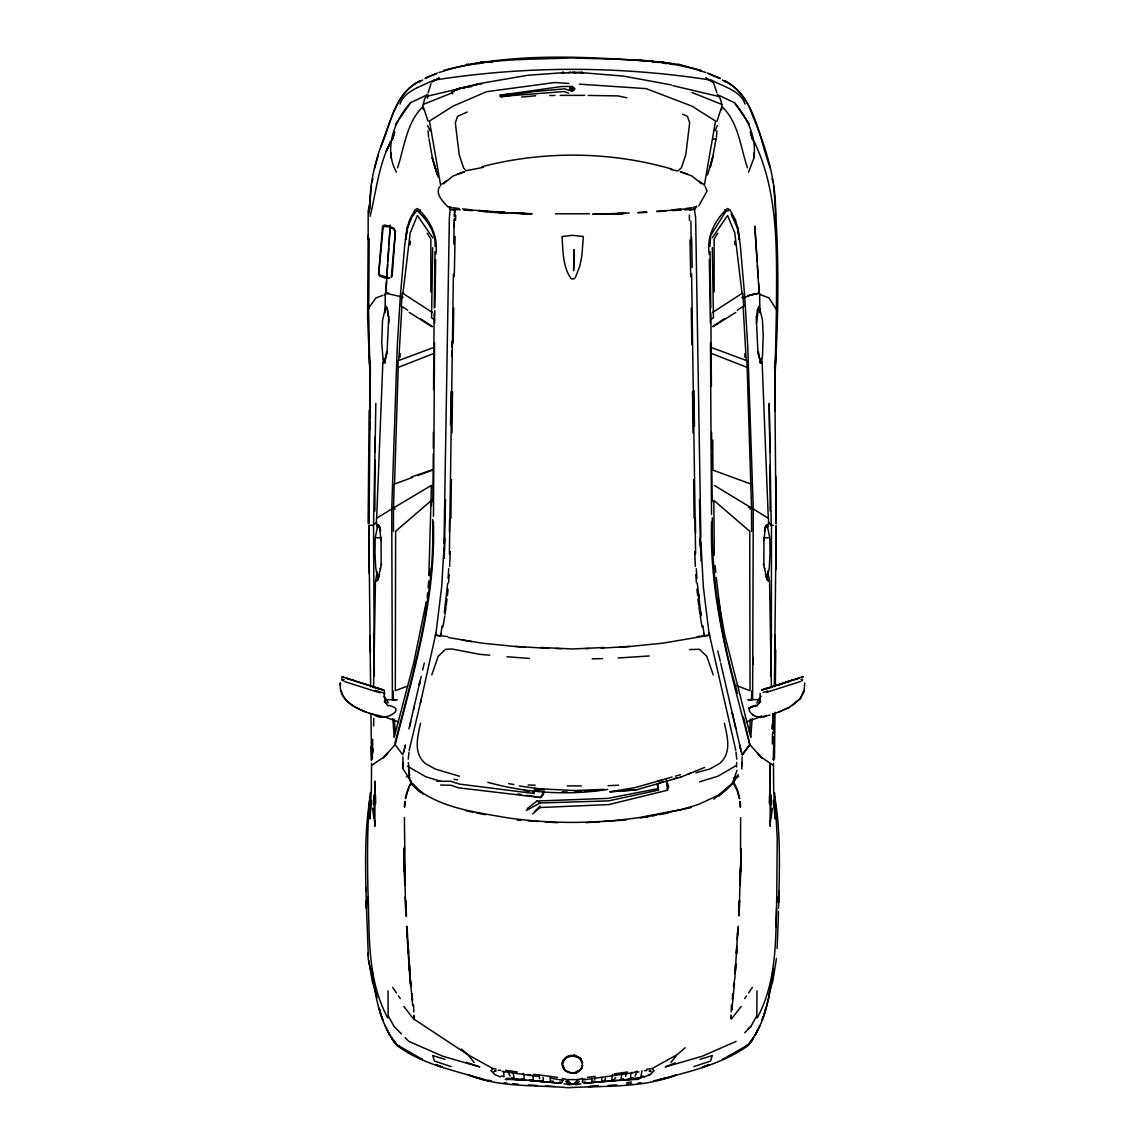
<?xml version="1.0" encoding="UTF-8"?>
<svg xmlns="http://www.w3.org/2000/svg" width="1145" height="1145" viewBox="0 0 1145 1145"><rect width="100%" height="100%" fill="white"/><g stroke="black" fill="none" stroke-linecap="round" stroke-linejoin="round"><path stroke-width="1.5" d="M393.451 531.309L393.465 507.979L431.279 485.437M408.336 762.57L409.552 775.981L408.493 769.984M430.835 291.86L430.863 239.162L427.242 233.194M374.859 510.971L375.002 459.989M740.543 852.066L740.629 817.573M369.921 429.418L370.164 377.22M372.655 746.053L372.683 739.284M375.245 803.604L375.202 781.047L374.73 826.332L374.816 820.564L374.93 824.786M433.282 453.706L432.925 501.753M433.311 448.368L433.382 432.381M433.569 389.744L434.141 313.258M434.528 342.656L433.468 516.266M434.613 323.105L434.785 310.724M756.959 990.869L756.845 1015.844L750.791 1026.578L744.694 1032.747M369.964 422.076L369.005 523.923L369.262 476.148M369.978 418.54L370.178 383.174L369.921 400.392M371.553 763.371L371.323 792.512M770.657 676.022L771.415 634.072M369.033 512.402L369.262 480.599M759.965 311.154L759.536 293.406M368.117 523.251L369.148 410.583M384.863 701.27L384.205 693.068M431.465 505.661L431.522 500.351L395.612 531.28L395.311 690.707L407.477 686.084M709.342 635.117L709.342 634.173M771.386 637.336L771.472 525.083L768.409 522.406M375.073 451.989L375.818 403.426M716.498 137.371L716.87 130.831M740.858 871.646L741.116 848.803L739.055 915.299M774.707 656.343L776.181 525.598L775.737 569.809M775.093 635.246L774.349 686.699M370.021 381.614L370.336 369.763M375.059 451.631L375.245 436.932L373.571 524.639M385.235 312.571L385.278 309.05M434.213 307.905L434.986 251.671M451.359 479.655L450.887 518.384M774.592 652.879L774.635 649.329M773.777 736.707L773.505 759.922L773.891 739.799M773.82 733.129L774.049 713.492M774.464 758.577L775.008 712.219M775.322 685.469L775.737 649.816M435.057 246.447C436.116 232.607 426.598 219.167 416.937 210.494L412.128 216.677L406.818 229.658L405.516 239.963L407.548 228.614L406.818 229.658L409.581 219.869L415.091 209.778L417.524 208.519C430.248 219.94 438.592 236.872 435.773 254.276M432.653 519.615C435.415 595.901 414.089 669.553 395.111 742.59L395.24 744.422C413.975 671.356 436.102 597.847 433.382 521.562M450.572 425.153L451.015 391.547M451.702 355.995L451.788 350.656M451.831 347.092L451.917 341.754M453.191 342.942L453.721 308.019M451.974 432.738L452.518 391.704M690.922 221.128L691.165 244.1M369.177 238.432L368.719 308.935M372.626 754.14L372.712 748.973L372.182 753.639M432.681 247.663L431.536 317.752L433.282 318.954M431.422 485.466L428.903 574.99M368.175 235.369L367.588 317.38L369.964 374.615M369.921 382.33L370.25 370.536L369.964 384.606M434.857 307.189L435.672 259.572M453.391 273.927L449.398 553.851M449.412 531.309L449.627 519.272M736.55 766.964L736.636 762.441M748.601 172.093L753.997 157.795L754.083 152.786M769.325 803.303L769.526 795.188M445.491 499.563L444.231 558.23M454.293 276.732L455.095 236.385M778.557 908.3C779.444 871.03 781.004 833.431 774.764 796.505M752.623 699.609L753.267 508.91L751.75 508.008M778.528 911.177L777.169 948.446M373.571 687.73L375.445 581.76L377.206 571.77M400.063 357.154L400.163 353.648M453.821 244.1L454.078 221.128M740.285 867.71L739.727 885.214M370.15 375.059L370.393 366.071M455.524 220.427L455.667 215.103M532.597 813.966L540.096 807.511L540.139 806.137L535.116 811.046M753.997 157.795C756.602 137.4 747.656 117.806 734.432 102.707L717.342 94.62L720.205 98.441L722.008 104.896L721.636 109.634M740.815 867.753L740.243 884.913M775.695 355.165L775.179 367.302L776.439 309.622L768.982 297.886L759.736 294.408M778.715 902.503L779.029 891.254M381.156 564.9L381.07 537.463M443.816 550.516L441.669 586.712L436.016 632.841L436.546 635.389L440.252 635.904L441.541 633.614M444.017 543.46L449.37 217.579L450.185 209.764L455.281 210.036M741.803 768.968L742.146 756.845M757.231 1017.919C777.355 980.592 775.566 937.855 776.811 896.836L776.682 902.618L777.226 838.083L774.678 792.898M371.123 792.211L369.864 818.918L371.495 800.341M393.479 507.493L394.209 483.992M454.007 227.011L454.221 220.083M454.322 216.62L454.536 209.692M601.783 1077.488L601.683 1080.808L604.546 1080.536M772.274 743.964L772.646 731.97M776.009 926.649L776.582 907.799M444.375 547.882L444.074 557.586L444.747 538.25M383.804 361.892L383.918 358.528M372.612 747.084L372.34 752.15L372.426 747.198M450.271 551.747L449.67 566.389M373.613 726.03L373.742 718.402M454.164 223.862L454.35 218.638M454.479 215.145L455.066 209.463L460.247 209.821M731.054 1015.314L730.925 1018.735L730.839 1015.343M731.168 1011.894L731.412 1005.052M775.423 361.276L774.836 375.946M369.878 209.277C369.162 183.171 375.946 157.838 385.536 133.765C392.721 113.885 399.19 90.541 420.058 80.765M397.916 366.472L398.131 360.46M735.047 973.178L735.348 964.834M739.112 901.086L738.654 913.381M739.627 900.414L738.954 915.928M369.849 384.291L369.735 387.268M804.692 683.05L804.019 691.923L800.283 698.65L788.919 707.639L774.02 713.836M731.684 1006.512L731.884 1009.69L732.041 1006.24M732.385 999.356L732.643 994.175M594.799 1079.492L594.971 1076.214M737.952 927.307L734.861 978.188L733.458 985.917M369.749 385.951L370.45 372.998M749.589 733.315L750.361 719.189M751.406 699.752L751.879 690.922M340.308 683.05L340.48 685.225L340.308 683.05C338.347 702.128 360.045 710.773 374.987 715.053C382.731 722.295 408.336 709.456 388.828 705.463M736.779 953.914L737.165 947.015M737.867 934.921L738.353 926.291M368.933 213.457L371.467 185.547M371.352 760.595L371.71 759.364M775.036 374.615C778.7 311.726 779.373 248.308 773.533 185.547M373.327 804.591L374 795.002L374.415 821.337M449.183 574.547L448.582 582.69M737.566 934.148L737.781 930.67L737.237 939.444M448.081 578.354L448.711 568.693M386.452 281.498L385.836 293.521L390.259 225.15L388.914 244.758M386.666 278.078L387.568 264.352M387.811 260.788L388.67 248.322M756.444 323.205L758.706 306.989M399.977 104.123C404.371 90.441 422.934 85.875 434.628 79.678M735.605 970.702L736.078 964.018M750.819 736.793L752.15 718.559M758.62 282.858L759.164 293.521L754.813 226.095L757.188 261.575M583.349 236.614L581.918 255.407L579.828 265.941L575.405 277.605L573.946 278.893L571.24 278.836C562.624 266.914 562.996 250.726 562.066 236.6M401.251 306.388L402.281 293.392M370.193 378.108L370.293 376.719M341.711 680.116L342.169 676.738L378.723 688.36L384.405 690.507L384.19 694.113M405.258 801.471L404.729 807.125M386.996 353.676L388.785 316.392M763.93 540.612L765.318 528.045L767.479 524.453L765.518 526.228M756.745 316.034L757.26 310.452M404.342 806.81L404.843 801.543M427.157 598.048L427.629 592.91M428.115 587.771L428.76 580.93M429.246 575.806L429.89 568.95M447.709 583.22L444.332 612.475M447.38 595.715L448.038 589.217M731.884 1009.69L734.288 985.473M370.307 792.998C367.001 825.287 367.302 857.834 367.931 890.252C369.72 933.39 366.543 978.546 387.754 1017.905M408.25 759.149L408.994 752.179M410.139 244.772L410.511 241.337M577.309 1080.823L576.765 1084.258L579.37 1081.252M446.235 605.447L447.022 598.964M732.614 998.683L733.244 993.617M734.088 986.861L734.503 983.483M776.467 958.451L772.918 980.463L768.653 995.205M669.41 1077.388L657.244 1080.078C687.902 1072.092 720.548 1064.75 746.912 1046.43C765.332 1025.276 769.984 995.535 773.176 968.656M741.76 766.048L742.175 762.971M764.431 531.065L765.103 527.201M444.976 614.636L446.049 607.065M716.026 138.96L712.304 159.413L710.243 166.798L713.049 155.992L707.524 174.942M370.236 796.419C364.024 833.403 365.513 871.073 366.443 908.414L366.243 900.872L368.304 955.617M424.909 613.376L426.398 603.157M440.782 634.86L442.07 626.043M407.377 227.182L404.729 245.102L400.263 297.142L401.652 298.058M771.229 984.142L772.374 976.499M444.775 616.153L442.857 627.217M382.874 361.72L376.648 517.998M612.518 1074.411L611.716 1080.007L614.106 1079.678M723.468 1059.01L722.538 1059.454L747.184 1045.299M771.172 818.045L772.345 808.227M385.507 358.8L386.681 351.873M372.655 808.227L373.828 818.045M704.304 185.633L715.525 121.069L692.052 106.199L646.152 88.623L579.442 84.157M378.981 577.266L379.51 574.303M642.001 1070.689L640.928 1076.629L643.576 1075.957M386.523 351.816C387.84 353.733 382.373 365.012 384.276 362.979L385.049 360.961M426.255 601.812L413.66 663.127L394.195 737.28M756.959 703.059L757.188 701.813M637.436 1071.205L634.817 1071.92M767.579 526.213L767.264 527.788L768.624 523.322L768.495 518.399L753.396 509.01L749.889 508.867M435.286 635.361L435.787 632.799M405.287 798.409L405.845 795.646M621.993 1073.366L620.933 1079.205L623.61 1078.848M370.422 200.146L368.16 210.995L368.16 239.162M803.89 690.607L800.212 698.607L792.383 705.449M374.673 168.215L378.351 154.704M370.093 216.305C376.347 191.258 378.594 164.365 390.975 141.35M405.673 798.68C412.329 772.174 410.497 785.871 425.124 794.501C449.627 809.315 478.911 812.692 506.562 817.687C550.087 824.028 594.67 823.885 638.209 817.716L681.533 809.529L698.607 804.405L719.876 794.501L726.002 790.15L733.144 782.722L737.065 790.25L739.312 798.666M383.89 716.856L369.477 713.278M420.387 703.23L435.486 635.174L447.781 636.62M404.686 748.544L405.444 745.166M420 681.332L408.951 728.964M409.581 726.846L410.74 721.794M413.445 710.014L414.232 706.651M422.648 670.025L424.294 663.055M421.203 676.452L419.256 684.824L420.029 681.518M420.573 723.225C417.653 736.822 413.073 752.823 425.224 763.429L435.315 769.068L459.474 776.238M431.779 674.877L438.22 656.285L445.62 649.301L452.032 649L479.44 654.296L489.774 655.212M491.09 1070.689L492.765 1068.557M403.641 752.05L405.244 745.209M409.166 750.447L421.131 699.924M716.885 121.484L721.708 106.957M427.657 98.126L427.657 94.62L410.568 102.707C394.109 120.984 383.518 148.936 396.385 172.093M674.419 64.149L673.203 64.549M543.846 792.34L543.188 794.959L540.726 797.535L458.458 787.817L451.244 785.284L440.639 785.055M653.781 1070.761L651.119 1073.953L644.606 1076.901M765.576 1009.804L769.082 996.093M372.053 182.069L372.898 178.792M573.631 1084.029L578.411 1079.463L582.619 1078.347M381.543 563.812L377.964 579.184L376.304 581.173L378.351 579.542M397.544 167.843C404.443 147.304 406.461 122.672 422.677 106.871M436.903 781.234L450.815 781.291L459.474 784.096L534.171 793.528L534.686 788.347L544.49 789.721L535.001 790.436M392.434 139.991L394.653 131.961L392.907 138.23M430.978 83.8L428.101 92.917M604.989 1079.764L605.462 1078.218M404.257 749.932L402.754 754.798L395.139 744.679M563.183 1061.658C558.832 1073.523 579.957 1077.788 582.261 1066.095C583.764 1053.872 564.113 1052.827 561.751 1064.091M406.117 794.272L410.354 784.168M451.187 1066.639L434.485 1061.057L432.71 1055.561L445.061 1059.354M581.145 1068.357L582.562 1065.537L581.474 1068.843L576.035 1072.779L570.682 1072.822L565.83 1071.219L564.542 1069.745M757.36 309.751L759.292 306.259M735.104 776.854L733.401 781.835L737.895 775.108M718.831 796.161L732.557 783.166L737.022 770.299M562.424 1079.635L562.295 1082.469L559.647 1081.996M380.813 147.047C390.502 124.132 394.681 93.346 419.886 81.295M667.435 790.236L668.651 786.801L666.404 780.117L667.435 790.236L608.868 804.563L540.096 807.511M553.235 1081.138L550.401 1081.324L550.101 1076.372M500.623 1070.375L498.147 1070.189M717.414 125.521L715.11 130.659M760.838 717.013L761.382 715.654M625.442 1076.271L626.744 1073.151M581.073 1068.886L582.562 1065.537M758.806 703.259L760.151 701.441M759.951 1025.39L755.757 1034.021L757.861 1029.856M543.746 791.295L540.726 797.535L526.657 795.331M765.447 526.428L765.89 525.512M494.325 1071.405L494.769 1070.518L494.11 1071.634L496.186 1070.961M439.723 186.678C434.57 193.505 443.544 202.336 448.096 207.045M636.62 1073.08L634.96 1076.085M746.912 1046.43L755.786 1034.121M696.732 206.129L694.929 209.191L689.719 210.036M660.765 62.331L662.669 62.288L660.966 62.03C589.06 56.763 514.062 51.611 443.688 70.403M614.75 1079.048L615.681 1077.445M594.713 1081.123L591.908 1081.524L591.765 1078.275M761.081 696.332L757.704 700.654M717.758 233.194L714.122 239.162L714.165 291.86M562.567 1062.775L565.845 1057.493L569.008 1055.69L574.303 1055.16L580.458 1058.238L582.719 1062.818M738.081 775.079L733.673 782.035L737.537 790.079L739.713 798.409M638.867 1079.363L619.517 1080.078L636.477 1079.062L630.924 1079.234M380.083 568.707L380.584 567.949M563.927 1060.299L565.845 1057.493L562.753 1060.914L569.008 1055.69M744.708 998.583L746.626 995.778M748.529 992.973L752.365 987.362M741.144 1006.512L731.498 1018.921M712.304 237.774L727.59 215.518L734.789 232.864L742.046 293.392L712.476 312.556M410.568 102.707L395.769 124.032M676.351 1055.575L670.87 1062.488M753.253 1038.744L750.419 1042.68L751.721 1041.02M749.732 744.88L742.303 754.77L749.846 744.679L742.303 754.77L740.743 749.918M427.657 94.62L424.781 98.441L422.777 106.127L423.364 109.634M564.07 1083.785L568.793 1084.659L571.14 1083.871M633.285 1077.846L630.78 1078.347L630.709 1073.724L632.054 1072.264M419.07 211.238L420.229 209.778M698.865 205.771L707.009 191.158L705.277 186.678M756.831 705.935L760.709 701.255M475.518 1077.316L481.086 1078.747C452.604 1069.917 421.231 1063.977 397.1 1045.485C379.696 1024.217 374.73 994.819 371.982 968.641M771.2 524.897L769.182 403.426L769.912 451.989M394.338 745.538L383.317 757.775L387.668 752.966L383.489 757.389L372.282 764.96M761.253 361.791L759.679 362.75L761.554 361.333L762.513 355.737L763.228 335.242L762.413 319.784L759.65 308.377M767.15 579.399L769.283 567.72L770.027 552.935L769.812 538.15L767.35 525.956M580.443 1069.759L581.474 1068.843L576.035 1072.779L578.969 1070.775M685.125 1047.79L677.081 1054.702L652.206 1068.514L646.653 1069.273M713.807 799.196L732.557 783.166M748.086 1028.868L750.791 1026.578M377.65 525.956L375.188 538.15L374.973 552.935L375.717 567.72L377.85 579.399M527.215 808.599L537.005 801.013L607.966 798.366L657.96 788.647L658.475 790.107L608.367 800.899L540.154 802.96L526.256 810.445M419.986 81.925L422.605 79.964M768.281 517.998L762.112 361.72M376.576 522.421L373.528 525.083L374.329 676.022M711.718 318.954L713.449 317.752L712.304 247.663M746.726 1045.6L748.114 1044.727M712.562 326.568L724.198 318.882M737.308 310.238L743.119 306.388L746.239 360.46L712.419 347.894M743.348 298.058L750.762 294.88L759.622 293.077M384.52 294.852L385.536 294.222M713.192 326.568L735.763 312.428M441.355 184.273L446.393 181.01L443.458 183.773L452.933 176.072L464.727 171.65L457.728 174.054M393.25 508.008L391.733 508.91L392.377 699.609M736.192 765.633L717.858 776.253L699.581 781.835M454.45 90.527L461.034 88.136L451.574 91.428L460.948 87.807L454.379 90.269M431.593 82.268L439.279 77.946L434.542 80.594M649.258 1075.026L650.231 1074.497M775.065 222.617C778.142 185.705 766.907 149.337 752.523 115.545C747.785 101.218 738.997 88.122 725.114 81.295M801.471 680.931L802.359 680.459M789.635 707.166L778.772 712.09M574.289 1072.822L577.366 1071.291M756.23 705.434L748.758 708.054L756.23 705.434C739.183 707.41 757.446 721.751 765.89 716.04M800.212 681.604L766.735 692.31M506.562 1079.048L506.505 1079.878M467.146 112.038L457.556 116.361L455.324 122.816L459.202 154.747L463.596 167.9L466.044 170.719L483.448 167.342M801.958 677.139L803.318 676.809M475.204 85.345L479.369 83.628L461.449 88.165L468.176 86.505L464.255 87.793M424.967 78.561L429.676 76.486M746.34 721.922L758.963 717.385M736.149 1041.392L702.228 1056.234L665.46 1066.911M663.456 781.377L657.559 783.91L658.475 790.107M761.854 689.963L802.831 676.738M425.697 77.731L437.519 72.994M423.421 104.352L452.805 92.588M761.897 689.934L762.899 689.505M673.875 1075.871C640.27 1088.136 603.315 1085.689 568.135 1087.721C535.903 1084.859 501.868 1087.664 471.11 1075.871M450.2 209.149L454.522 209.463M688.088 774.249L691.38 772.889M680.073 777.398L704.59 767.451M432.967 353.762L398.202 367.416L394.538 483.992L412.672 477.35M665.431 1066.768L675.264 1062.903M670.254 1077.187L676.752 1074.711M431.25 75.799L436.073 73.996M432.581 347.894L398.761 360.46L401.881 306.388L407.692 310.238M417.61 475.547L432.438 470.123M767.737 687.988L764.058 689.218M702.286 1067.197L709.514 1064.592L703.273 1066.839M563.483 72.264L561.766 72.865L582.905 72.464L573.015 72.693M382.988 295.324L376.018 297.886L369.492 306.803L368.561 309.637L369.778 366.257M385.35 308.377L382.502 320.414L381.743 342.942L383.088 359.902L385.421 362.822M800.985 679.658L802.559 679.1M411.27 477.05L431.479 470.108M700.01 1059.34L712.29 1055.561L710.515 1061.057L693.813 1066.639M771.988 686.957L765.819 688.918M452.991 91.199L457.871 89.568M796.19 679.057L799.253 678.026M443.73 71.004C485.122 58.066 529.333 59.755 572.199 57.865C615.266 59.74 659.692 58.023 701.27 71.004M797.922 678.556L761.482 690.149M693.312 207.474L695.902 206.63M763.228 692.439L767.994 690.936M439.108 72.507L443.874 71.062M763.93 537.463L763.844 564.9M681.504 776.94L636.019 789.921L609.984 791.768L635.017 787.645L672.072 777.097M675.45 776.138L680.502 774.693M752.88 294.365L747.928 295.768L759.049 293.192M791.424 680.33L793.786 679.672M569.68 1084.616L576.579 1083.929M473.4 85.217L479.369 83.628M673.532 778.743L676.981 777.813M695.917 772.746L709.685 769.068L719.776 763.429C731.927 752.823 727.347 736.822 724.427 723.225M642.66 1077.059L625.113 1079.907L584.794 1083.213M733.444 777.899L738.597 776.553M427.328 96.209L472.141 85.617M645.036 1076.486L638.166 1078.246L641.901 1077.502M481.902 166.683C543.803 150.668 610.571 151.212 672.015 169.145M661.137 1079.205L664.028 1078.476M769.955 715.067L761.081 716.913M567.977 72.679L570.697 72.063M478.123 83.814L527.602 75.298L564.127 72.607M728.649 210.594L725.959 211.167L710.587 235.598L709.943 246.447M521.676 97.039L535.688 95.779M646.152 816.929L691.308 807.54M582.519 1079.549L585.038 1079.034M481.229 63.118L478.238 63.633M653.795 1080.765L656.371 1080.279M475.662 85.016L465.113 87.249M703.059 636.334L662.826 643.175L629.593 646.51M396.256 699.867L393.451 699.967L397.229 699.681M616.754 1074.668L614.292 1074.926M477.422 63.619L480.514 63.061M640.198 818.045L648.943 816.485M652.45 815.87L655.942 815.24M659.448 814.61L668.193 813.05M466.516 64.363L468.591 64.005M583.979 1079.807L638.982 1071.949M691.866 207.703L685.64 208.533M758.52 702.343L759.822 702.128M585.238 1082.054L582.49 1082.268L582.476 1079.277M500.995 97.01L516.681 94.462M649.315 655.956L618.171 658.003M689.476 649.558L699.38 649.301L706.78 656.285L713.22 674.877M580.873 1083.8L576.193 1084.659L573.845 1083.886M435.701 79.864C526.199 65.866 618.801 65.823 709.299 79.864M626.644 1082.712L631.396 1081.996M614.479 1073.853L627.675 1071.978M587.528 1077.388L594.183 1076.443M577.008 1083.871L578.382 1083.685M646.796 1070.503L644.435 1070.689M604.116 647.497L572.5 648.957L540.884 647.497M697.205 636.62L709.514 635.174L735.82 750.447M514.048 93.632L499.893 95.221L561.422 86.548L572.271 86.39L574.933 88.809L572.385 91.299L564.628 88.838L533.684 91.571L500.022 96.495L564.242 91.528L568.621 93.16M517.583 93.232L521.118 92.831M526.428 92.23L529.963 91.829M618.644 785.212L607.995 785.67M657.631 780.804L661.18 780.403M689.39 208.59L665.46 210.752M637.965 1083.127L641 1082.784M607.752 789.42C567.891 795.718 526.657 793.099 487.799 782.307M672.187 209.878L680.588 209.034M505.231 1079.277L525.483 1080.078L520.36 1079.592M574.461 792.397L581.474 791.753M584.981 791.438L602.499 789.835M626.973 1084.172L631.739 1083.743M562.381 236.471L572.443 235.34L582.862 236.414M617.327 1080.322L583.836 1083.299M620.848 1080.036L629.664 1079.32M656.758 211.238L665.46 210.565M609.984 791.768L636.806 789.764M619.803 647.168L629.578 646.453L601.139 648.142M616.611 1084.902L608.267 1085.46M672.63 210.623L681.275 210.05M684.739 209.821L694.414 209.277L695.63 217.579L700.869 537.577M585.796 822.654L599.837 821.724M603.358 821.48L626.186 819.963M646.939 212.312L638.18 212.77M657.201 211.639L665.76 211.081M637.822 212.526L646.367 211.982M478.853 84.057L481.83 83.886M580.472 72.722L583.234 73.022M610.357 213.686L629.263 212.999M759.579 699.609L747.771 699.681M588.501 1086.562L598.434 1086.061M590.019 1086.448L598.32 1086.061M492.264 62.116L485.909 62.36M616.854 213.743L625.742 213.342M604.317 789.334L574.833 790.565L538.279 788.705L519.272 785.942M602.642 658.604L592.165 658.847M578.411 1079.606L566.532 1079.606L562.381 1078.347M585.625 648.642L589.06 648.542M617.255 213.471L622.422 213.356M376.39 537.749L377.635 537.735M471.797 64.549L470.609 64.02L484.249 62.388M549.714 95.536L554.967 95.45M560.234 95.364L584.766 95.364M776.124 308.964L776.439 308.678C776.625 252.601 779.087 193.004 754.025 141.35M765.232 537.778L766.806 537.749M581.374 785.942L567.176 785.899M742.032 297.17L744.808 297.142L740.271 245.102L737.609 227.182M770.499 525.34L773.176 525.326M768.61 537.749L767.365 537.735M388.656 293.378L385.278 293.564L385.035 311.154M463.925 87.077L469.264 87.063M403.011 297.142L385.464 293.149L388.184 293.163M712.877 139.118L716.169 139.118M555.468 213.8L589.432 213.814M402.639 297.686L400.22 297.686L397.272 346.133L391.747 508.351L394.166 508.351M742.346 297.686L744.78 297.686L747.728 346.133L753.253 508.351L750.834 508.351M748.401 507.493L751.521 507.493L747.141 367.416L712.376 353.762M395.111 508.838L391.805 508.895L376.505 518.399L376.376 523.322L377.736 527.788L376.877 524.51L377.421 526.213M757.675 716.942L760.208 716.942M529.548 658.447L507.02 656.743M567.992 1083.871L574.189 1084.129M378.193 537.749L379.768 537.778M588.272 95.421L618.085 95.922L626.802 97.783M570.224 1084.086L570.983 1084.1M369.72 525.24L373.141 525.312M528.088 785.026L535.202 785.184M750.29 699.938L751.549 699.967L748.744 699.867M522.578 213.356L531.838 213.657M514.076 1079.234L508.523 1079.062L525.398 1080.036M429.976 130.644L427.7 125.721M521.547 213.485L528.317 213.757M555.94 648.485L561.079 648.7M394.71 699.938L385.421 699.609M548.698 648.356L515.422 646.453L525.197 647.168M386.037 717.385L398.66 721.922M554.967 1086.49L545.807 1086.032M652.736 62.116L658.976 62.402M580.83 72.593L623.581 76.114L671.442 84.945M562.281 791.796L567.505 792.054M564.528 72.722L562.081 72.464L563.068 73.151M498.147 211.954L505.002 212.383L464.984 209.621M515.393 212.956L524.052 213.442M504.788 212.712L498.061 212.312M481.787 211.396L490.489 211.882M499.206 212.383L506.176 212.784M672.845 85.617L717.657 96.209M517.325 820.163L520.846 820.378M527.859 820.822L538.393 821.495M545.421 821.938L557.701 822.711M537.22 1085.503L528.446 1084.916M479.24 211.081L487.799 211.639M568.908 83.456L554.853 82.512L486.582 91.686L452.948 106.199L429.475 121.069L440.696 185.633M463.711 210.05L472.37 210.623M494.74 211.71L501.51 212.168M515.336 1079.32L524.882 1080.093M560.191 1083.213L506.906 1078.261M515.407 646.51L482.174 643.175L448.668 637.608M561.164 1083.299L529.648 1080.479M479.383 210.508L487.97 211.238M512.717 1083.7L518.055 1084.172M639.325 60.027L653.165 61.315M540.454 1080.536L543.317 1080.808L543.131 1077.359M528.918 1080.365L542.63 1081.624M504 1082.784L506.877 1083.084M459.288 208.547L453.119 207.703M462.58 208.905L470.81 209.793M533.956 1074.311L557.472 1077.388M649.029 1070.99L650.89 1071.634L650.231 1070.518L650.661 1071.405M502.154 1071.434L538.279 1076.529M572.5 72.063L576.221 72.55M496.128 1068.986L492.794 1068.514L468.148 1054.846L414.333 1019.393L414.261 1016.173M505.632 1070.303L517.325 1071.978M508.638 783.681L513.905 784.482M550.702 1078.189L563.412 1080.393M528.231 1074.668L530.665 1075.04M663.384 63.104L666.19 63.547M517.869 793.943L521.39 794.501M454.035 779.273L457.542 779.845M523.981 790.494L529.233 791.324M663.069 62.889L666.476 63.447M462.251 640.084L471.769 641.658M385.178 702.128L386.48 702.343M678.484 64.363L701.327 70.432M681.175 64.821L660.966 62.03L674.233 64.12M510.112 1071.992L507.621 1071.534L510.112 1076.128M663.771 63.118L665.302 63.419M488.629 1080.279L491.205 1080.765M384.92 693.383L375.188 690.378M466.158 810.817L473.1 812.234M476.578 812.95L485.251 814.725M671.113 169.56L677.725 170.991L681.389 167.9L685.798 154.747L689.676 122.816L687.444 116.361L682.649 114.199M481.315 1079.148L490.847 1081.252L487.183 1080.436M692.195 92.588L721.579 104.352M480.972 1078.476L483.848 1079.205M406.403 776.553L409.838 777.426M501.41 1075.957L504.086 1076.643L503.6 1071.376M573.96 1084.229L575.32 1084.616M351.214 679.672L353.576 680.33M479.54 1066.911L442.772 1056.234L408.794 1041.349L405.144 1037.656M379.181 688.918L373.012 686.957M380.942 689.218L377.263 687.988M440.768 781.305L425.84 776.797L407.563 766.248M699.595 70.589L705.921 72.521M379.882 692.811L344.788 681.604M449.098 206.63L451.688 207.474M347.078 678.556L383.518 690.149L382.616 689.977M500.394 1076.901L494.697 1074.468L491.219 1070.761M345.747 678.026L348.81 679.057M687.272 174.054L680.273 171.65L692.067 176.072L701.542 183.773L698.607 181.01L703.645 184.273M466.172 1062.202L479.54 1066.825M384.176 690.32L382.101 689.505M707.495 73.008L720.105 78.203M442.714 1067.197L435.472 1064.592L441.727 1066.839M396.886 1044.727L422.448 1059.454L421.532 1059.01M750.791 483.992L712.891 470.123L712.762 440.152M736.35 685.511L750.032 690.707L749.732 531.28L713.822 500.351L714.308 555.211M468.248 1074.711L474.746 1077.187M708.927 73.996L720.033 78.561M343.343 679.443L344.173 679.772M366.228 712.09C356.167 707.996 343.343 702.314 341.11 690.435M710.816 79.835C722.051 86.104 740.872 90.527 745.023 104.123M342.169 676.738L343.042 677.139M574.303 1055.16L580.458 1058.238L581.717 1062.617M567.619 1071.276L570.682 1072.822M342.641 680.459L343.529 680.931M710.387 80.594L705.649 77.946L710.258 80.536M714.394 485.451L751.535 507.979L751.549 531.309M770.07 824.786L770.184 820.35L770.27 826.332L769.941 763.844L769.741 804.019M537.005 801.013L540.154 802.96M724.942 80.765C756.015 97.769 758.906 138.187 770.299 168.1M409.223 312.428L431.808 326.568M432.524 312.556L402.94 293.392L410.211 232.864L417.41 215.518L432.695 237.774M420.802 318.882L432.438 326.568M565.63 1081.252L568.235 1084.258L567.691 1080.823M399.29 1046.287L398.274 1045.6M772.718 764.96L761.611 757.475L757.503 753.138L761.683 757.775L750.662 745.538M709.456 79.964L713.564 82.841L716.899 92.96M722.395 79.964L725.014 81.925M752.394 714.566L754.04 715.825M408.364 775.737L411.127 783.767L423.135 794.029M461.421 1049.063L468.148 1054.846M384.849 701.441L386.194 703.259M411.127 783.767L419.814 792.011M722.109 106.728C738.582 122.415 740.5 147.261 747.456 167.843M774.664 369.763L774.965 381.614M401.494 1033.964L394.209 1026.578L388.155 1015.844L388.041 990.869M521.39 1078.848L524.124 1078.891L524.138 1074.582L523.007 1073.366M474.13 1062.488L468.763 1055.819M379.482 526.228L377.521 524.453L379.682 528.045L381.07 540.612M530.894 1079.678L533.284 1080.007L532.926 1074.94M387.282 700.654L383.918 696.332M532.726 791.882L534.171 793.528M384.291 701.255L388.169 705.935M394.08 1042.079L398.074 1046.43L389.214 1034.121M563.912 1068.872L565.83 1071.219L562.868 1065.437M724.771 209.778L725.916 211.238M413.502 1018.921L403.856 1006.512M393.279 1041.02L397.988 1046.115L391.747 1038.744M449.241 207.946L450.028 209.063M749.231 124.032L734.432 102.707M731.183 214.244L738.181 229.658L739.484 239.963L737.452 228.614L738.181 229.658L735.419 219.869L729.909 209.778L727.476 208.519C714.752 219.94 706.408 236.872 709.227 254.276M392.635 987.362L396.471 992.973M398.374 995.778L400.292 998.583M764.416 567.949L764.917 568.707M403.255 769.325L411.599 781.878M770.585 821.337L771 795.002L771.673 804.591M766.649 579.542L768.681 581.173L767.035 579.184L763.443 563.812M387.139 1029.856L389.243 1034.021L385.049 1025.39M379.095 525.512L379.539 526.428M773.29 759.364L773.648 760.595M562.725 1065.422L563.941 1068.299M562.224 1065.236L563.183 1067.512M652.235 1068.571L653.909 1070.689M566.589 1079.463L571.369 1084.014M423.292 106.957L428.073 121.198M703.459 633.614L704.747 635.904L708.454 635.389L708.984 632.841L703.316 586.712L700.955 542.73M451.688 90.913L452.762 93.919M377.149 997.538L372.082 980.478L368.833 960.927M438.177 176.988L432.695 159.413L432.28 157.595L437.132 174.155L432.695 159.413L428.974 138.96M387.64 309.751C383.289 299.389 390.13 315.619 388.556 323.205M451.889 91.643L452.304 93.017M752.093 138.23L750.347 131.961L752.566 139.991M750.791 737.28L724.728 635.017L718.187 598.277M772.088 178.792L772.932 182.069M717.758 650.947L720.277 661.166M737.509 693.297C720.935 636.276 711.102 577.338 712.319 517.826M743.491 717.099L749.76 744.422C730.653 671.485 709.098 597.79 711.603 521.562M740.099 746.483L732.213 712.991M735.791 728.306L720.692 663.055M739.77 745.28L741.359 752.065L739.756 745.209M512.946 1072.264L514.219 1078.347L511.7 1077.645M539.238 1076.2L539.08 1075.484L539.639 1078.619M732.17 712.734L732.957 716.169M739.555 745.166L740.314 748.544M470.752 85.732L471.053 87.063M759.951 360.961L760.724 362.979C762.656 364.997 757.16 353.719 758.477 351.83M370.422 969.357L368.16 958.508L368.16 952.983M702.143 627.217L700.225 616.153M379.897 527.201L380.569 531.065M709.213 632.799L709.714 635.361M387.811 701.813L388.041 703.059M765.49 574.303L766.019 577.266M411.527 985.874L410.125 978.045L407.005 926.491M758.319 351.873L759.493 358.8M373.814 984.471L371.638 968.87M657.273 784.082L657.96 788.647M700.897 612.36L701.398 615.695M702.858 625.728L704.318 635.747M721.422 620.189L716.255 577.509M698.951 607.065L700.01 614.636M402.825 762.971L403.24 766.048M700.668 612.475L697.291 583.22M411.713 993.974L412.372 998.869M767.694 571.054L769.554 581.774L771.415 687.73M697.978 598.964L698.765 605.447M756.215 316.392L758.004 353.676M734.489 241.337L734.861 244.772M410.497 983.483L410.812 986.375M736.006 752.179L736.75 759.149M428.13 130.831L428.545 137.3M698.751 594.412L699.108 597.876M696.961 589.217L697.62 595.715M773.49 800.283L775.136 818.918L773.891 792.741M740.157 801.543L740.658 806.81M715.124 565.53L715.768 572.385M410.425 981.351L412.701 1005.668M387.74 310.452L388.255 316.034M739.727 801.471L740.214 807.211M774.707 376.719L775.008 380.541M742.719 293.392L743.749 306.388M696.403 582.69L695.817 574.547M394.338 719.26L395.411 733.315M392.849 718.559L394.181 736.793M408.135 952.683L407.692 945.627M409.008 965.149L409.395 970.488M757.432 265.125L758.262 277.534M406.733 931.286L410.268 983.941M696.289 568.693L696.904 578.354M408.207 946.486L408.622 953.313M406.561 926.419L407.176 936.896M370.164 375.946L369.305 355.165M375.474 795.188L375.66 803.547M774.607 366.071L774.85 375.059M405.688 909.087L406.031 916.014M695.33 566.389L694.729 551.747M406.489 916.501L405.845 900.958M775.194 385.607L775.265 387.268M369.563 361.276L369.978 370.966M404.757 884.899L404.185 867.753M405.215 896.936L405.888 914.139L403.884 848.803L404.142 871.646M393.107 690.922L393.451 699.781M746.855 360.46L747.084 366.472M700.311 538.164L701.126 561.093M413.574 1005.052L413.817 1011.894M413.946 1015.314L414.075 1018.735M412.286 994.003L412.529 1000.673M409.638 964.791L409.939 973.078M761.081 358.528L761.196 361.892M405.244 885.199L404.385 817.53M700.354 538.164L700.625 547.882M402.854 756.888L403.169 768.839L403.083 765.361M744.837 353.648L744.923 357.154M689.333 215.103L689.476 220.427M695.602 553.851L691.609 273.927M775.036 384.606L774.75 370.536L774.879 377.964M699.509 499.563L700.396 546.508M689.991 239.935L690.707 276.732M709.327 259.572L710.372 323.105M691.637 237.459L692.167 267.429M691.279 308.019L691.838 344.688M390.917 152.786L391.003 157.795M365.899 887.504L365.971 891.254M752.852 659.506L752.923 664.501L752.837 657.344M710.014 251.671L710.787 307.905M712.075 501.753L711.718 453.706M711.503 514.506L710.472 342.656M769.741 436.932L769.927 451.631M759.707 309.05L759.765 312.571M710.859 313.258L711.403 386.194M693.984 390.774L694.442 426.212M692.482 391.704L693.026 432.738M693.627 479.655L694.113 518.384M370.336 647.097L370.407 652.45M695.344 517.683L695.53 533.226M369.277 573.459L368.819 525.598L370.178 645.966M369.935 635.675L370.651 686.928M370.966 713.636L371.495 759.922L371.18 746.812M776.968 277.204L777.154 296.34M775.737 476.148L775.995 523.923L774.822 383.189L775.151 410.926M773.447 763.371L773.705 792.598M775.737 482.374L775.952 512.402M760.094 693.398L760.137 701.27M373.585 634.072L373.613 637.336M711.617 432.381L711.703 450.142M770.012 465.271L770.141 510.971M414.333 1016.302L414.333 1019.393M404.4 846.599L404.414 851.837M772.76 722.08L772.746 726.946C773.433 708.784 772.345 741.574 772.603 723.712L772.403 728.792L772.76 722.08M772.789 714.022L772.861 721.207L772.789 714.022M574.26 249.581L573.602 270.535L574.26 249.581M372.039 755.328L372.497 757.532L372.039 755.328M736.807 946.342L736.378 953.313L736.807 946.385M395.397 231.147L391.289 277.204L392.177 275.959L395.397 231.147L393.737 228.213L388.914 226.037L384.276 225.021L382.616 226.166L378.523 274.242L379.668 276.045L385.121 278.02L389.772 278.192L379.253 274.728L378.838 273.326L383.189 226.438L388.785 226.81L393.665 229.086L395.111 231.977L395.397 231.147M764.874 1011.736L763.944 1015.286L765.819 1008.201L764.874 1011.736M569.967 88.122L569.48 89.94L573.43 90.269L573.903 88.451L569.967 88.122M385.421 359.058L384.806 361.147L385.421 359.058M761.983 1020.453L763.558 1016.116L761.983 1020.453M387.969 147.562L386.237 151.441L390.717 141.479L387.969 147.562M750.862 1042.136L748.172 1045.242L750.862 1042.136M750.505 1042.58L747.012 1046.115L750.505 1042.58M783.252 683.322L778.772 684.81L790.236 681.046L783.252 683.322M573.516 90.34L571.026 90.584L570.296 87.936L573.273 87.936L573.516 90.34M481.057 62.36L479.755 62.474L482.331 62.288L481.057 62.36M760.881 320.099L760.881 320.099M622.823 213.686L592.895 214.23L622.823 213.686M661.824 62.173L662.769 62.245L661.824 62.173M387.325 716.942L384.792 716.942L387.325 716.942M384.119 320.099L384.119 320.099M531.623 213.986L490.432 212.168L531.623 213.986M383.017 1020.453L381.442 1016.116L383.017 1020.453M380.126 1011.736L379.181 1008.201L381.056 1015.286L380.126 1011.736M368.332 904.607L368.16 896.836L368.332 904.607"/></g></svg>
